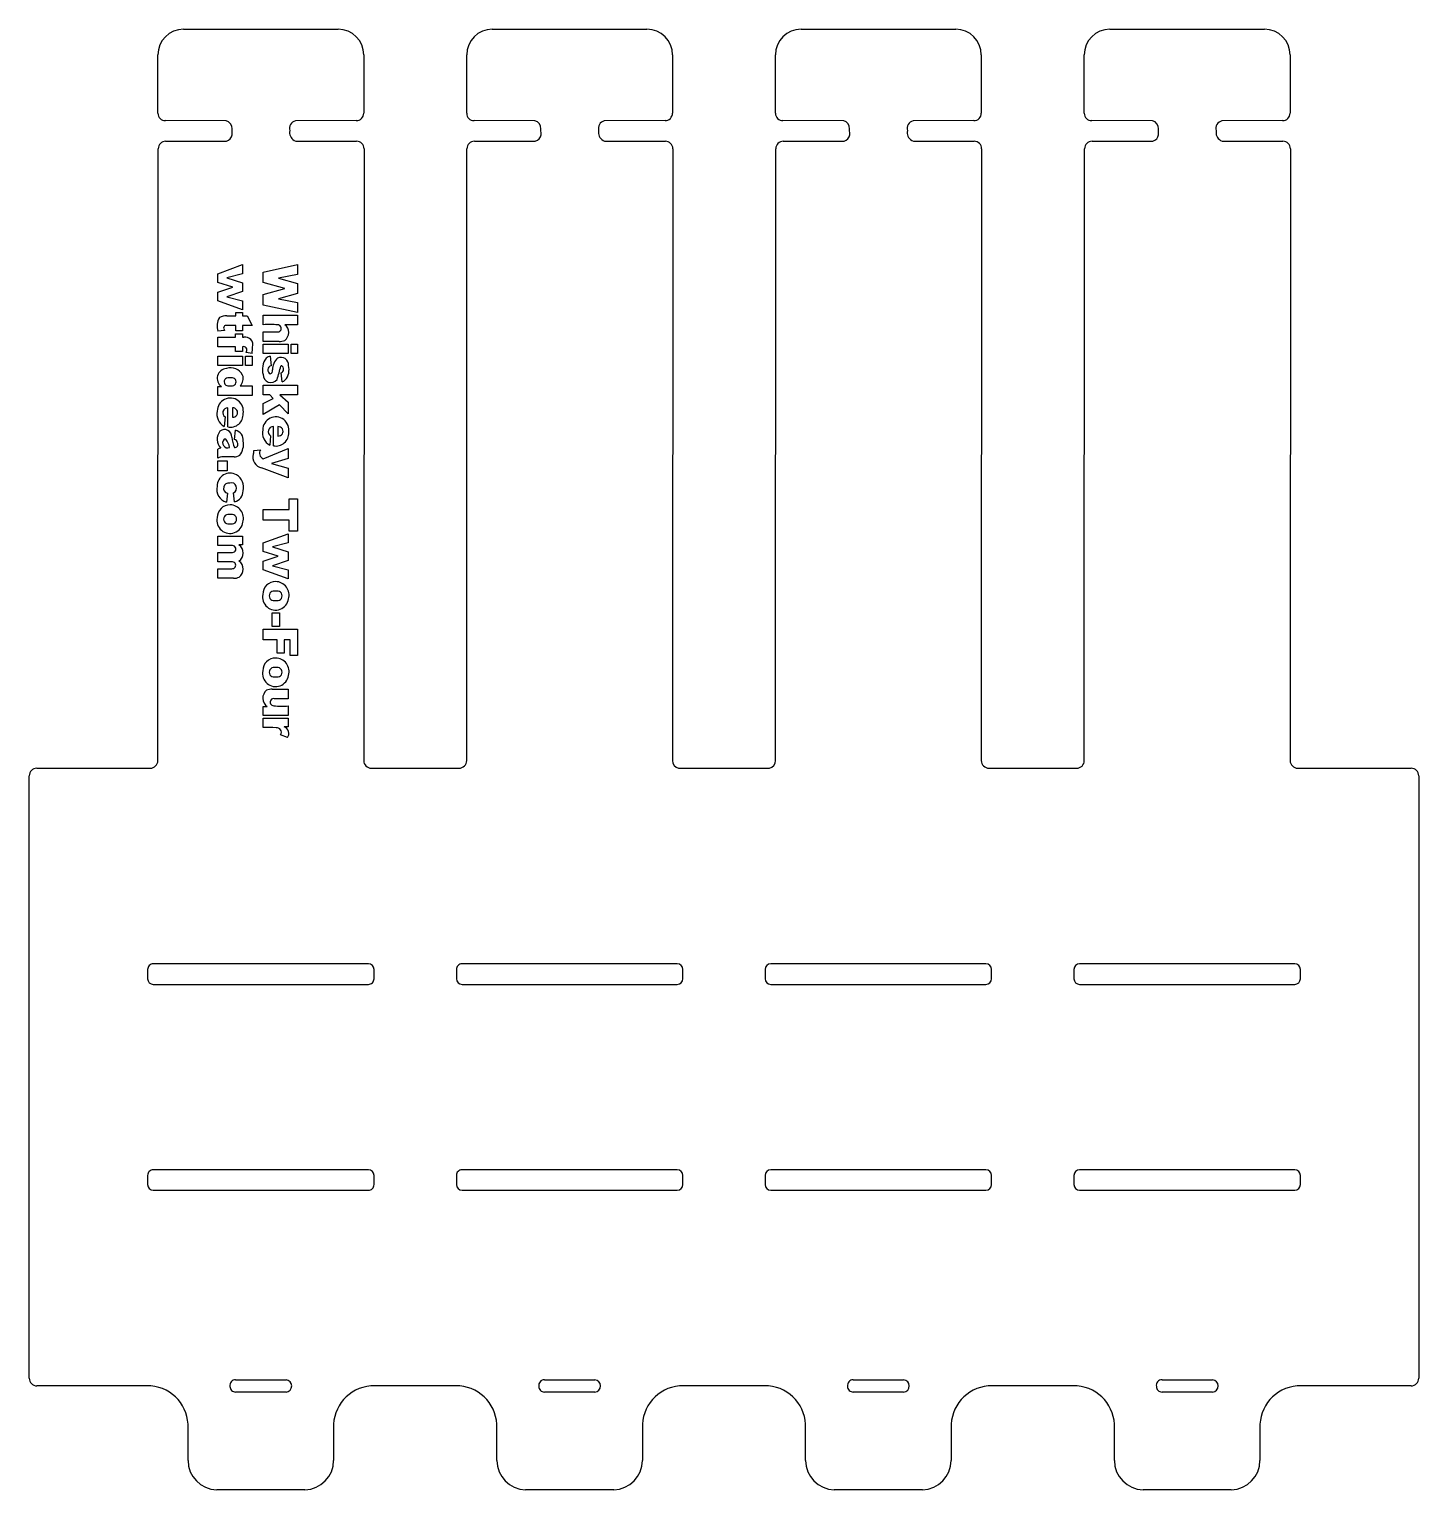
# Model space of a CAD drawing. Extents: x -43.3 to -1.6, y 5.7 to 46.2.
# Drawn here: x -42.53 to -35.78, y 23.22 to 30.31 of the extents above; entities that cross this region are included whole.
import ezdxf

# ---------------------------------------------------------------- set-up
doc = ezdxf.new("R2010")
doc.units = 0
doc.linetypes.add('0', pattern=[0])
doc.layers.add('1', color=7, linetype='0')

msp = doc.modelspace()

# ---------------------------------------------------------------- linework, layer by layer
at = {"layer": '1'}
for p, q in [((-41.780445, 30.312983), (-41.029739, 30.312983)), ((-40.280445, 30.312983), (-39.529739, 30.312983)), ((-38.780445, 30.312983), (-38.029739, 30.312983)), ((-37.280449, 30.312983), (-36.529739, 30.312983)), ((-41.905094, 29.90518), (-41.905094, 30.188334)), ((-40.905094, 30.188334), (-40.905094, 29.90518)), ((-40.405094, 29.90518), (-40.405094, 30.188334)), ((-39.405094, 30.188334), (-39.405094, 29.90518)), ((-38.905094, 29.90518), (-38.905094, 30.188334)), ((-37.905094, 30.188334), (-37.905094, 29.90518)), ((-37.405094, 29.90518), (-37.405094, 30.188334)), ((-36.405094, 30.188334), (-36.405094, 29.90518)), ((-41.573513, 29.867956), (-41.868782, 29.868872)), ((-40.941402, 29.868872), (-41.236671, 29.867956)), ((-40.073513, 29.867956), (-40.368782, 29.868872)), ((-39.441402, 29.868872), (-39.736671, 29.867956)), ((-38.573513, 29.867956), (-38.868782, 29.868872)), ((-37.941406, 29.868872), (-38.236671, 29.867956)), ((-37.073517, 29.867956), (-37.368782, 29.868872)), ((-36.441406, 29.868872), (-36.736671, 29.867956)), ((-41.543716, 29.800028), (-41.544727, 29.829168)), ((-40.043716, 29.800028), (-40.044727, 29.829168)), ((-38.543716, 29.800028), (-38.544727, 29.829168)), ((-37.043716, 29.800028), (-37.044727, 29.829168)), ((-41.90509, 26.76071), (-41.903568, 29.732718)), ((-41.867256, 29.769026), (-41.571987, 29.769941)), ((-41.242821, 29.772623), (-41.235146, 29.769941)), ((-41.235146, 29.769941), (-40.939877, 29.769026)), ((-40.903568, 29.732718), (-40.90509, 26.76071)), ((-40.40509, 26.76071), (-40.403568, 29.732718)), ((-40.367256, 29.769026), (-40.071987, 29.769941)), ((-39.742821, 29.772623), (-39.735146, 29.769941)), ((-39.735146, 29.769941), (-39.439877, 29.769026)), ((-39.403568, 29.732718), (-39.40509, 26.76071)), ((-38.90509, 26.76071), (-38.903568, 29.732718)), ((-38.867256, 29.769026), (-38.571987, 29.769941)), ((-38.242821, 29.772623), (-38.235146, 29.769941)), ((-38.235146, 29.769941), (-37.93988, 29.769026)), ((-37.903568, 29.732718), (-37.90509, 26.76071)), ((-37.40509, 26.76071), (-37.403568, 29.732718)), ((-37.367256, 29.769026), (-37.071991, 29.769941)), ((-36.742821, 29.772623), (-36.735146, 29.769941)), ((-36.735146, 29.769941), (-36.43988, 29.769026)), ((-36.403568, 29.732718), (-36.40509, 26.76071)), ((-41.614204, 29.124952), (-41.493423, 29.16976)), ((-41.493423, 29.16976), (-41.493423, 29.124952)), ((-41.393101, 29.132685), (-41.226372, 29.169764)), ((-41.226372, 29.169764), (-41.226372, 29.120855)), ((-41.614204, 29.083555), (-41.614204, 29.124952)), ((-41.493423, 29.124952), (-41.569511, 29.105505)), ((-41.569511, 29.105505), (-41.493423, 29.080938)), ((-41.393101, 29.08219), (-41.393101, 29.132685)), ((-41.226372, 29.120855), (-41.319515, 29.103228)), ((-41.319515, 29.103228), (-41.226372, 29.077524)), ((-41.541534, 29.0599), (-41.614204, 29.083555)), ((-41.614204, 29.035444), (-41.541534, 29.0599)), ((-41.614204, 28.994276), (-41.614204, 29.035444)), ((-41.493423, 29.039198), (-41.569511, 29.013723)), ((-41.493423, 29.080938), (-41.493423, 29.039198)), ((-41.288128, 29.053076), (-41.393101, 29.08219)), ((-41.393101, 29.023848), (-41.288128, 29.053076)), ((-41.393101, 28.973349), (-41.393101, 29.023848)), ((-41.226372, 29.028734), (-41.319515, 29.00292)), ((-41.226372, 29.077524), (-41.226372, 29.028734)), ((-41.493423, 28.949808), (-41.614204, 28.994276)), ((-41.569511, 29.013723), (-41.493423, 28.994276)), ((-41.493423, 28.994276), (-41.493423, 28.949808)), ((-41.226372, 28.936617), (-41.393101, 28.973349)), ((-41.319515, 29.00292), (-41.226372, 28.985292)), ((-41.226372, 28.985292), (-41.226372, 28.936617)), ((-41.527203, 28.873728), (-41.57008, 28.873728)), ((-41.56974, 28.92013), (-41.527203, 28.92013)), ((-41.527203, 28.92013), (-41.527203, 28.937189)), ((-41.527203, 28.937189), (-41.493423, 28.937189)), ((-41.527203, 28.848253), (-41.527203, 28.873728)), ((-41.493423, 28.937189), (-41.493423, 28.92013)), ((-41.493423, 28.92013), (-41.471249, 28.92013)), ((-41.447479, 28.873728), (-41.493423, 28.873728)), ((-41.493423, 28.873728), (-41.493423, 28.848253)), ((-41.471249, 28.92013), (-41.447479, 28.873728)), ((-41.393101, 28.877707), (-41.393101, 28.923998)), ((-41.393101, 28.923998), (-41.226372, 28.923998)), ((-41.226372, 28.877707), (-41.287785, 28.877707)), ((-41.226372, 28.923998), (-41.226372, 28.877707)), ((-41.614204, 28.770243), (-41.614204, 28.816641)), ((-41.614204, 28.816641), (-41.527317, 28.816641)), ((-41.581226, 28.849958), (-41.613182, 28.846548)), ((-41.58252, 28.854307), (-41.581226, 28.849958)), ((-41.527317, 28.816641), (-41.527317, 28.833929)), ((-41.527317, 28.833929), (-41.493423, 28.833929)), ((-41.493423, 28.848253), (-41.527203, 28.848253)), ((-41.493423, 28.833929), (-41.493423, 28.816641)), ((-41.493423, 28.816641), (-41.487965, 28.816641)), ((-41.393101, 28.796278), (-41.393101, 28.842794)), ((-41.393101, 28.842794), (-41.326679, 28.842794)), ((-41.527317, 28.770243), (-41.614204, 28.770243)), ((-41.527317, 28.748178), (-41.527317, 28.770243)), ((-41.493423, 28.748178), (-41.527317, 28.748178)), ((-41.493423, 28.770243), (-41.493423, 28.748178)), ((-41.475456, 28.743402), (-41.474857, 28.747351)), ((-41.447479, 28.738283), (-41.475456, 28.743402)), ((-41.316334, 28.796278), (-41.393101, 28.796278)), ((-41.393101, 28.737371), (-41.393101, 28.783659)), ((-41.393101, 28.783659), (-41.272316, 28.783659)), ((-41.272316, 28.737371), (-41.393101, 28.737371)), ((-41.272316, 28.783659), (-41.272316, 28.737371)), ((-41.257874, 28.737371), (-41.257874, 28.783659)), ((-41.257874, 28.783659), (-41.226372, 28.783659)), ((-41.226372, 28.737371), (-41.257874, 28.737371)), ((-41.226372, 28.783659), (-41.226372, 28.737371)), ((-41.614204, 28.679377), (-41.614204, 28.725664)), ((-41.614204, 28.725664), (-41.493423, 28.725664)), ((-41.493423, 28.679377), (-41.614204, 28.679377)), ((-41.493423, 28.725664), (-41.493423, 28.679377)), ((-41.478981, 28.679377), (-41.478981, 28.725664)), ((-41.478981, 28.725664), (-41.447479, 28.725664)), ((-41.447479, 28.679377), (-41.478981, 28.679377)), ((-41.447479, 28.725664), (-41.447479, 28.679377)), ((-41.359665, 28.724752), (-41.355343, 28.678808)), ((-41.306313, 28.677732), (-41.308548, 28.676214)), ((-41.303593, 28.678236), (-41.306313, 28.677732)), ((-41.554497, 28.62047), (-41.560097, 28.620245)), ((-41.548538, 28.620253), (-41.554497, 28.62047)), ((-41.301888, 28.600447), (-41.306213, 28.644346)), ((-41.614204, 28.533808), (-41.614204, 28.577139)), ((-41.614204, 28.577139), (-41.596352, 28.577139)), ((-41.447479, 28.533808), (-41.614204, 28.533808)), ((-41.559402, 28.580446), (-41.553474, 28.58021)), ((-41.553474, 28.58021), (-41.548077, 28.58045)), ((-41.505253, 28.580553), (-41.447479, 28.580553)), ((-41.447479, 28.580553), (-41.447479, 28.533808)), ((-41.393101, 28.536425), (-41.393101, 28.583735)), ((-41.393101, 28.583735), (-41.226372, 28.583735)), ((-41.36171, 28.536425), (-41.393101, 28.536425)), ((-41.393101, 28.49457), (-41.34465, 28.519022)), ((-41.34465, 28.519022), (-41.36171, 28.536425)), ((-41.226372, 28.536421), (-41.312351, 28.536421)), ((-41.312351, 28.536421), (-41.272316, 28.501848)), ((-41.226372, 28.583735), (-41.226372, 28.536421)), ((-41.565304, 28.3813), (-41.565304, 28.474108)), ((-41.543125, 28.473989), (-41.543125, 28.428385)), ((-41.393101, 28.442369), (-41.393101, 28.49457)), ((-41.314625, 28.488203), (-41.393101, 28.442369)), ((-41.272316, 28.444872), (-41.314625, 28.488203)), ((-41.272316, 28.501848), (-41.272316, 28.444872)), ((-41.578724, 28.429525), (-41.582932, 28.383917)), ((-41.344196, 28.289862), (-41.344196, 28.382666)), ((-41.322018, 28.382551), (-41.322018, 28.336946)), ((-41.581444, 28.322042), (-41.583797, 28.321329)), ((-41.578835, 28.322283), (-41.581444, 28.322042)), ((-41.575768, 28.321852), (-41.578835, 28.322283)), ((-41.532547, 28.320803), (-41.527885, 28.365042)), ((-41.357616, 28.338083), (-41.361824, 28.292479)), ((-41.614204, 28.229589), (-41.614204, 28.273035)), ((-41.535164, 28.235392), (-41.588505, 28.235392)), ((-41.439388, 28.267008), (-41.407089, 28.270647)), ((-41.393101, 28.226522), (-41.272316, 28.277243)), ((-41.272316, 28.277243), (-41.272316, 28.228338)), ((-41.614204, 28.167501), (-41.614204, 28.216974)), ((-41.614204, 28.216974), (-41.567806, 28.216974)), ((-41.567806, 28.167501), (-41.614204, 28.167501)), ((-41.567806, 28.216974), (-41.567806, 28.167501)), ((-41.272316, 28.134741), (-41.401402, 28.182619)), ((-41.272316, 28.228338), (-41.352726, 28.203432)), ((-41.352726, 28.203432), (-41.272316, 28.180346)), ((-41.272316, 28.180346), (-41.272316, 28.134741)), ((-41.567009, 28.059237), (-41.572014, 28.015223)), ((-41.532207, 28.017611), (-41.538006, 28.061171)), ((-41.26754, 27.979448), (-41.26754, 28.031992)), ((-41.26754, 28.031992), (-41.226372, 28.031992)), ((-41.226372, 28.031992), (-41.226372, 27.875383)), ((-41.554043, 27.956202), (-41.559193, 27.956022)), ((-41.548962, 27.956018), (-41.554043, 27.956202)), ((-41.393101, 27.927927), (-41.393101, 27.979448)), ((-41.393101, 27.979448), (-41.26754, 27.979448)), ((-41.558941, 27.910547), (-41.553589, 27.910368)), ((-41.553589, 27.910368), (-41.54858, 27.910551)), ((-41.26754, 27.927927), (-41.393101, 27.927927)), ((-41.26754, 27.875383), (-41.26754, 27.927927)), ((-41.614204, 27.804834), (-41.614204, 27.851236)), ((-41.614204, 27.851236), (-41.493423, 27.851236)), ((-41.493423, 27.851236), (-41.493423, 27.80802)), ((-41.393101, 27.817957), (-41.272316, 27.862764)), ((-41.393101, 27.77656), (-41.393101, 27.817957)), ((-41.272316, 27.817957), (-41.348404, 27.79851)), ((-41.272316, 27.862764), (-41.272316, 27.817957)), ((-41.226372, 27.875383), (-41.26754, 27.875383)), ((-41.552567, 27.804834), (-41.614204, 27.804834)), ((-41.614204, 27.725679), (-41.614204, 27.772078)), ((-41.614204, 27.772078), (-41.547672, 27.772078)), ((-41.547371, 27.804628), (-41.552567, 27.804834)), ((-41.493423, 27.80802), (-41.511051, 27.80802)), ((-41.320427, 27.752905), (-41.393101, 27.77656)), ((-41.393101, 27.728453), (-41.320427, 27.752905)), ((-41.348404, 27.79851), (-41.272316, 27.773943)), ((-41.272316, 27.773943), (-41.272316, 27.732206)), ((-41.551884, 27.725679), (-41.614204, 27.725679)), ((-41.614204, 27.646296), (-41.614204, 27.692698)), ((-41.614204, 27.692698), (-41.545399, 27.692698)), ((-41.546936, 27.725477), (-41.551884, 27.725679)), ((-41.393101, 27.687281), (-41.393101, 27.728453)), ((-41.272316, 27.642813), (-41.393101, 27.687281)), ((-41.272316, 27.732206), (-41.348404, 27.706728)), ((-41.348404, 27.706728), (-41.272316, 27.687281)), ((-41.272316, 27.687281), (-41.272316, 27.642813)), ((-41.538345, 27.646296), (-41.614204, 27.646296)), ((-41.332939, 27.583796), (-41.338085, 27.583609)), ((-41.337837, 27.538141), (-41.332481, 27.537962)), ((-41.327854, 27.583609), (-41.332939, 27.583796)), ((-41.332481, 27.537962), (-41.327473, 27.538141)), ((-41.350224, 27.411497), (-41.350224, 27.478827)), ((-41.350224, 27.478827), (-41.3144, 27.478827)), ((-41.3144, 27.478827), (-41.3144, 27.411497)), ((-41.393101, 27.347132), (-41.393101, 27.398882)), ((-41.393101, 27.398882), (-41.226372, 27.398882)), ((-41.3144, 27.411497), (-41.350224, 27.411497)), ((-41.226372, 27.398882), (-41.226372, 27.271502)), ((-41.324978, 27.347132), (-41.393101, 27.347132)), ((-41.324978, 27.282534), (-41.324978, 27.347132)), ((-41.262196, 27.347132), (-41.291313, 27.347132)), ((-41.291313, 27.347132), (-41.291313, 27.282534)), ((-41.262196, 27.271502), (-41.262196, 27.347132)), ((-41.291313, 27.282534), (-41.324978, 27.282534)), ((-41.226372, 27.271502), (-41.262196, 27.271502)), ((-41.332939, 27.212481), (-41.338085, 27.212297)), ((-41.327854, 27.212297), (-41.332939, 27.212481)), ((-41.349201, 27.107515), (-41.272316, 27.107515)), ((-41.337837, 27.166826), (-41.332481, 27.166651)), ((-41.332481, 27.166651), (-41.327473, 27.166826)), ((-41.272316, 27.107515), (-41.272316, 27.060999)), ((-41.272316, 27.060999), (-41.338737, 27.060999)), ((-41.393101, 26.979795), (-41.393101, 27.023012)), ((-41.393101, 27.023012), (-41.373539, 27.023012)), ((-41.272316, 26.979795), (-41.393101, 26.979795)), ((-41.393101, 26.967176), (-41.272316, 26.96718)), ((-41.393101, 26.920664), (-41.393101, 26.967176)), ((-41.272316, 27.026083), (-41.272316, 26.979795)), ((-41.272316, 26.96718), (-41.272316, 26.923849)), ((-41.272316, 26.923849), (-41.292107, 26.923849)), ((-41.275959, 26.872099), (-41.308937, 26.886431)), ((-42.53009, 23.76071), (-42.53009, 26.686224)), ((-42.492847, 26.723467), (-41.942333, 26.723467)), ((-40.867847, 26.723467), (-40.442333, 26.723467)), ((-37.867851, 26.723467), (-37.442337, 26.723467)), ((-36.367847, 26.723467), (-35.817337, 26.723467)), ((-35.78009, 26.68622), (-35.78009, 23.76071)), ((-40.882732, 25.773466), (-41.927448, 25.773462)), ((-39.382732, 25.773466), (-40.427448, 25.773462)), ((-37.882736, 25.773466), (-38.927448, 25.773466)), ((-36.382736, 25.773466), (-37.427452, 25.773466)), ((-41.95509, 25.745821), (-41.955093, 25.701113)), ((-40.855091, 25.701113), (-40.855087, 25.745821)), ((-40.45509, 25.745821), (-40.455093, 25.701113)), ((-39.355091, 25.701113), (-39.355091, 25.745821)), ((-38.95509, 25.745821), (-38.95509, 25.701113)), ((-37.855095, 25.701113), (-37.855091, 25.745821)), ((-37.455093, 25.745821), (-37.455093, 25.701113)), ((-36.355095, 25.701113), (-36.355095, 25.745821)), ((-41.927448, 25.673468), (-40.882732, 25.673471)), ((-40.427448, 25.673468), (-39.382732, 25.673468)), ((-38.927448, 25.673468), (-37.882736, 25.673468)), ((-37.427452, 25.673468), (-36.382736, 25.673468)), ((-40.882732, 24.773466), (-41.927448, 24.773462)), ((-39.382732, 24.773466), (-40.427448, 24.773462)), ((-37.882736, 24.773466), (-38.927448, 24.773466)), ((-36.382736, 24.773466), (-37.427452, 24.773466)), ((-41.95509, 24.745821), (-41.955093, 24.701113)), ((-40.855091, 24.701113), (-40.855087, 24.745821)), ((-40.45509, 24.745821), (-40.455093, 24.701113)), ((-39.355091, 24.701113), (-39.355091, 24.745821)), ((-38.95509, 24.745821), (-38.95509, 24.701113)), ((-37.855095, 24.701113), (-37.855091, 24.745821)), ((-37.455093, 24.745821), (-37.455093, 24.701113)), ((-36.355095, 24.701113), (-36.355095, 24.745821)), ((-41.927448, 24.673468), (-40.882732, 24.673471)), ((-40.427448, 24.673468), (-39.382732, 24.673468)), ((-38.927448, 24.673468), (-37.882736, 24.673468)), ((-37.427452, 24.673468), (-36.382736, 24.673468)), ((-41.938892, 23.723467), (-42.492847, 23.723467)), ((-41.527405, 23.753466), (-41.282486, 23.753466)), ((-40.438892, 23.723467), (-40.871288, 23.723467)), ((-40.027405, 23.753466), (-39.782486, 23.753466)), ((-38.938892, 23.723467), (-39.371288, 23.723467)), ((-38.527409, 23.753466), (-38.28249, 23.753466)), ((-37.438896, 23.723467), (-37.871288, 23.723467)), ((-37.027409, 23.753466), (-36.78249, 23.753466)), ((-35.817337, 23.723467), (-36.371288, 23.723467)), ((-41.282486, 23.693464), (-41.527405, 23.693464)), ((-39.782486, 23.693464), (-40.027405, 23.693464)), ((-38.28249, 23.693464), (-38.527409, 23.693464)), ((-36.78249, 23.693464), (-37.027409, 23.693464)), ((-41.758621, 23.361727), (-41.758621, 23.517809)), ((-41.051559, 23.517809), (-41.051559, 23.361727)), ((-40.258621, 23.361727), (-40.258621, 23.517809)), ((-39.551559, 23.517809), (-39.551559, 23.361727)), ((-38.758621, 23.361727), (-38.758621, 23.517809)), ((-38.051559, 23.517809), (-38.051559, 23.361727)), ((-37.258621, 23.361727), (-37.258621, 23.517809)), ((-36.551559, 23.517809), (-36.551559, 23.361727)), ((-41.191006, 23.218908), (-41.619175, 23.218908)), ((-39.691006, 23.218908), (-40.119175, 23.218908)), ((-38.191006, 23.218908), (-38.619175, 23.218908)), ((-36.691006, 23.218908), (-37.119179, 23.218908))]:
    msp.add_line(p, q, dxfattribs=at)
for centre, radius, start, end in [((-41.780445, 30.188334), 0.124649, 89.999997, 179.999995), ((-41.029743, 30.188334), 0.124649, 0, 89.998244), ((-40.280441, 30.188328), 0.124653, 90.001751, 179.997365), ((-39.529743, 30.188334), 0.124649, 0, 89.998244), ((-38.780441, 30.188328), 0.124653, 90.001751, 179.997365), ((-38.029747, 30.188328), 0.124655, 0.00263, 89.996491), ((-37.280441, 30.188328), 0.124653, 90.003504, 179.997365), ((-36.529747, 30.188328), 0.124655, 0.00263, 89.996491), ((-41.868782, 29.905186), 0.036314, -179.990966, -89.999997), ((-41.582378, 29.831301), 0.037711, -3.241556, 76.403726), ((-41.227806, 29.831295), 0.037718, 103.594226, -163.492239), ((-40.941395, 29.905172), 0.036301, -90.012039, 0.012042), ((-40.368774, 29.905191), 0.03632, -179.981941, -90.012033), ((-40.082378, 29.831301), 0.037711, -3.241556, 76.403726), ((-39.727806, 29.831295), 0.037718, 103.594226, -163.492239), ((-39.441395, 29.905172), 0.036301, -90.012039, 0.012042), ((-38.868774, 29.905191), 0.03632, -179.981941, -90.012033), ((-38.582378, 29.831301), 0.037711, -3.241556, 76.403726), ((-38.227806, 29.831295), 0.037718, 103.594226, -163.492239), ((-37.941402, 29.90518), 0.036308, -90.006017, 0), ((-37.368774, 29.905191), 0.03632, -179.981941, -90.012033), ((-37.082378, 29.831301), 0.037711, -3.241556, 76.409359), ((-36.727806, 29.831295), 0.037718, 103.594226, -163.492239), ((-36.441402, 29.90518), 0.036308, -90.006017, 0), ((-41.580853, 29.806597), 0.037712, -76.403726, -10.031145), ((-41.221931, 29.810476), 0.043235, 166.488532, -118.892073), ((-40.080853, 29.806597), 0.037712, -76.403726, -10.031145), ((-39.721931, 29.810476), 0.043235, 166.488532, -118.892073), ((-38.580853, 29.806597), 0.037712, -76.403726, -10.031145), ((-38.221931, 29.810476), 0.043235, 166.488532, -118.892073), ((-37.08086, 29.806604), 0.037721, -76.400818, -10.040538), ((-36.721931, 29.810476), 0.043235, 166.488532, -118.892073), ((-41.867249, 29.732704), 0.03632, 90.012033, 179.978933), ((-40.939869, 29.732725), 0.036301, -0.012042, 90.012039), ((-40.367249, 29.732704), 0.03632, 90.012033, 179.978933), ((-39.439869, 29.732725), 0.036301, -0.012042, 90.012039), ((-38.867249, 29.732704), 0.03632, 90.012033, 179.978933), ((-37.939869, 29.732725), 0.036301, -0.012042, 90.01806), ((-37.367256, 29.732712), 0.036312, 89.999997, 179.990966), ((-36.439869, 29.732725), 0.036301, -0.012042, 90.01806), ((-41.545578, 28.872047), 0.07225, 146.060318, -159.333127), ((-41.576385, 28.864313), 0.056211, 83.210655, 121.216485), ((-41.57362, 28.862299), 0.011965, 72.789823, -138.063026), ((-41.361988, 28.569685), 0.309589, 82.863072, 95.767773), ((-41.322853, 28.859625), 0.01726, -102.807631, 92.229364), ((-41.317909, 28.840099), 0.048185, -52.599835, 51.304062), ((-41.48074, 28.779812), 0.037531, -16.282567, 101.099211), ((-41.487991, 28.755672), 0.015548, -32.358527, 110.446643), ((-41.794037, 28.784822), 0.349669, -7.648506, -2.546109), ((-41.313557, 28.854345), 0.058134, -92.738111, -64.623779), ((-41.568619, 28.616699), 0.048313, 93.490121, -125.031488), ((-41.551174, 28.603231), 0.064976, 27.648245, 108.28496), ((-41.303631, 28.66003), 0.093534, 144.025108, -165.127207), ((-41.350574, 28.681816), 0.043888, 101.954059, 130.927551), ((-41.348751, 28.65797), 0.021856, 107.554174, -118.58013), ((-41.27594, 28.661356), 0.071942, 131.158199, -177.279898), ((-41.768795, 28.765678), 0.468862, -19.212211, -11.000147), ((-41.307144, 28.682636), 0.036636, -5.152569, 116.147471), ((-41.312912, 28.661909), 0.018797, -69.122773, 60.292614), ((-41.345036, 28.658953), 0.077124, -40.156811, 15.332667), ((-41.562901, 28.60029), 0.020151, 82.001814, -80.0027), ((-41.545498, 28.600386), 0.020102, -97.370465, 98.699041), ((-41.540066, 28.615915), 0.049623, -45.448489, 20.609657), ((-41.355808, 28.635374), 0.038225, 179.027907, -38.862527), ((-41.364475, 28.65489), 0.016956, -71.899298, 10.369415), ((-41.321766, 28.654848), 0.057919, -69.927586, -51.984353), ((-41.553257, 28.457779), 0.063546, -10.89475, 179.592392), ((-41.55048, 28.443581), 0.067917, 167.542918, -118.542139), ((-41.565735, 28.449926), 0.024185, 88.978742, -122.484358), ((-41.541, 28.451191), 0.022905, -95.322719, 95.323604), ((-41.552765, 28.442045), 0.062026, -101.66307, 3.441369), ((-41.33215, 28.366337), 0.063546, -10.89475, 179.588953), ((-41.344627, 28.358484), 0.024185, 88.978742, -122.484358), ((-41.319897, 28.359749), 0.022901, -95.314101, 95.314985), ((-41.553055, 28.321831), 0.063777, 142.219842, -136.637127), ((-41.581429, 28.333563), 0.035112, -4.492759, 128.865893), ((-41.565327, 28.304312), 0.025115, 137.345207, -70.359638), ((-41.627625, 28.273157), 0.071136, 6.051784, 43.19862), ((-41.297504, 28.367889), 0.251667, -171.528019, -159.719314), ((-41.536259, 28.303713), 0.017488, 3.451595, 77.746375), ((-41.537266, 28.319267), 0.046731, -8.09736, 78.419923), ((-41.572735, 28.295862), 0.083443, -38.604173, 11.630993), ((-41.329372, 28.352142), 0.067917, 167.542918, -118.542139), ((-41.331657, 28.350601), 0.06202, -101.664138, 3.443339), ((-41.596741, 28.245789), 0.032363, 94.753263, 122.657921), ((-41.591457, 28.188654), 0.046831, 86.385234, 119.060041), ((-41.535923, 28.287514), 0.052128, -89.165581, -56.992566), ((-41.532288, 28.29645), 0.015845, -94.63992, 31.654489), ((-41.39188, 28.233578), 0.051845, 162.912299, -100.582748), ((-40.998112, 28.208117), 0.445189, 172.398409, 174.755206), ((-41.381435, 28.254499), 0.030313, 147.811946, -112.631508), ((-41.554684, 28.076925), 0.06409, 165.209392, -105.688219), ((-41.554462, 28.09466), 0.062205, 59.972707, -178.735005), ((-41.560585, 28.08386), 0.025446, 78.779345, -104.621594), ((-41.548012, 28.084553), 0.025433, -66.832439, 107.436295), ((-41.558281, 28.088648), 0.069322, -15.10994, 59.726767), ((-41.546646, 28.070988), 0.055296, -74.863615, -0.424918), ((-41.554756, 27.940659), 0.061948, 89.446057, -179.910024), ((-41.562641, 27.933264), 0.023018, 81.383781, -80.749962), ((-41.554802, 27.936869), 0.065739, -16.387476, 89.438097), ((-41.545506, 27.933313), 0.022969, -97.692736, 98.653562), ((-41.554585, 27.927385), 0.063501, 168.024475, -8.206037), ((-41.543201, 27.788311), 0.016838, -105.397995, 104.333686), ((-41.538418, 27.768839), 0.047792, -55.0668, 55.0668), ((-41.54351, 27.709213), 0.016623, -96.522412, 101.894073), ((-41.539215, 27.690336), 0.048368, -52.691771, 54.388252), ((-41.535358, 27.706472), 0.060251, -92.84157, -65.003924), ((-41.333633, 27.568235), 0.061961, 89.460286, -179.922392), ((-41.333687, 27.564463), 0.065733, -16.392542, 89.444714), ((-41.333477, 27.554977), 0.0635, 168.026159, -8.208232), ((-41.341541, 27.560856), 0.023014, 81.362866, -80.739827), ((-41.324398, 27.560904), 0.022969, -97.692736, 98.653562), ((-41.333649, 27.196938), 0.061948, 89.446057, -179.910024), ((-41.333687, 27.193151), 0.065733, -16.392542, 89.444714), ((-41.333477, 27.183664), 0.063501, 168.024475, -8.206037), ((-41.341537, 27.189543), 0.023015, 81.372968, -80.748436), ((-41.324398, 27.189589), 0.022969, -97.692736, 98.653562), ((-41.347164, 27.063673), 0.048464, 127.789939, -122.969605), ((-41.351974, 27.049568), 0.058013, 87.259978, 115.403248), ((-41.342659, 27.044186), 0.017265, 76.871112, -87.8351), ((-41.303455, 27.331551), 0.30705, -97.212731, -84.179371), ((-41.370049, 26.546761), 0.374613, 84.038113, 93.527982), ((-41.326756, 26.898359), 0.021443, -33.800321, 101.79573), ((-41.301525, 26.892515), 0.032721, -38.605561, 73.270041), ((-41.942333, 26.76071), 0.037243, -89.999997, 0), ((-40.867847, 26.76071), 0.037243, 179.999995, -89.999997), ((-40.442333, 26.76071), 0.037243, -89.999997, 0), ((-39.367847, 26.76071), 0.037243, 179.999995, -102.854729), ((-38.942333, 26.76071), 0.037242, -77.145266, 0), ((-37.867847, 26.76071), 0.037243, 179.999995, -90.005866), ((-37.442333, 26.76071), 0.037243, -90.005866, 0), ((-36.367847, 26.76071), 0.037243, 179.999995, -89.999997), ((-42.492847, 26.686224), 0.037243, 89.999997, 179.999995), ((-39.15509, 53.078495), 26.355021, -90.48055, -89.519445), ((-35.817333, 26.686224), 0.037243, -0.005869, 90.005866), ((-41.927452, 25.745825), 0.027637, 89.992089, -179.992087), ((-40.882736, 25.745817), 0.027649, 0.007905, 89.992092), ((-40.427452, 25.745825), 0.027637, 89.992089, -179.992087), ((-39.382736, 25.745821), 0.027645, 0, 89.992091), ((-38.927444, 25.745821), 0.027645, 90.007904, 179.999995), ((-37.88274, 25.745817), 0.027649, 0.007905, 89.992092), ((-37.427448, 25.745821), 0.027645, 90.007904, 179.999995), ((-36.38274, 25.745821), 0.027645, 0, 89.992091), ((-41.927444, 25.701117), 0.027649, -179.99209, -90.007903), ((-40.882729, 25.701109), 0.027637, -90.007906, 0.007908), ((-40.427444, 25.701117), 0.027649, -179.99209, -90.007903), ((-39.382736, 25.701113), 0.027645, -89.992091, 0), ((-38.927444, 25.701113), 0.027645, 179.999995, -90.007904), ((-37.88274, 25.701113), 0.027645, -89.992091, 0), ((-37.427444, 25.701117), 0.027649, -179.99209, -90.015808), ((-36.38274, 25.701113), 0.027645, -89.992091, 0), ((-41.927452, 24.745825), 0.027637, 89.992089, -179.992087), ((-40.882736, 24.745817), 0.027649, 0.007905, 89.992092), ((-40.427452, 24.745825), 0.027637, 89.992089, -179.992087), ((-39.382736, 24.745821), 0.027645, 0, 89.992091), ((-38.927444, 24.745821), 0.027645, 90.007904, 179.999995), ((-37.88274, 24.745817), 0.027649, 0.007905, 89.992092), ((-37.427448, 24.745821), 0.027645, 90.007904, 179.999995), ((-36.38274, 24.745821), 0.027645, 0, 89.992091), ((-41.927444, 24.701117), 0.027649, -179.99209, -90.007903), ((-40.882729, 24.701109), 0.027637, -90.007906, 0.007908), ((-40.427444, 24.701117), 0.027649, -179.99209, -90.007903), ((-39.382736, 24.701113), 0.027645, -89.992091, 0), ((-38.927444, 24.701113), 0.027645, 179.999995, -90.007904), ((-37.88274, 24.701113), 0.027645, -89.992091, 0), ((-37.427444, 24.701117), 0.027649, -179.99209, -90.015808), ((-36.38274, 24.701113), 0.027645, -89.992091, 0), ((-42.492847, 23.76071), 0.037243, 179.999995, -89.999997), ((-41.955135, 23.527391), 0.196748, -2.791674, 85.264401), ((-41.526981, 23.725191), 0.028277, 90.857979, -171.481842), ((-41.527409, 23.721003), 0.027538, 179.999995, -89.992061), ((-41.284943, 23.723463), 0.030103, -85.318369, 85.318962), ((-40.855053, 23.527397), 0.196741, 94.733517, -177.206548), ((-40.455135, 23.527391), 0.196748, -2.791674, 85.264401), ((-40.026981, 23.725191), 0.028277, 90.857979, -171.481842), ((-40.027409, 23.721003), 0.027538, 179.999995, -89.992061), ((-39.784943, 23.723463), 0.030103, -85.318369, 85.318962), ((-39.355053, 23.527397), 0.196741, 94.733517, -177.206548), ((-38.955135, 23.527391), 0.196748, -2.791674, 85.264401), ((-38.526989, 23.725199), 0.028271, 90.85048, -171.46426), ((-38.527412, 23.720999), 0.027534, 179.992057, -89.99206), ((-38.284946, 23.723463), 0.030103, -85.318369, 85.318962), ((-37.855053, 23.527397), 0.196741, 94.733517, -177.206548), ((-37.455132, 23.527393), 0.196744, -2.792283, 85.26657), ((-37.026989, 23.725199), 0.028271, 90.85048, -171.46426), ((-37.027412, 23.720999), 0.027534, 179.992057, -89.99206), ((-36.784946, 23.723463), 0.030103, -85.318369, 85.318962), ((-36.355053, 23.527397), 0.196741, 94.733517, -177.206548), ((-35.817333, 23.76071), 0.037243, -90.005866, 0), ((-41.616058, 23.361437), 0.142563, 179.883478, -91.252659), ((-41.194118, 23.361435), 0.142559, -88.748852, 0.117287), ((-40.116058, 23.361437), 0.142563, 179.883478, -91.252659), ((-39.694118, 23.361435), 0.142559, -88.748852, 0.117287), ((-38.616058, 23.361437), 0.142563, 179.883478, -91.252659), ((-38.194118, 23.361435), 0.142559, -88.748852, 0.117287), ((-37.116058, 23.361437), 0.142563, 179.883478, -91.254192), ((-36.694118, 23.361435), 0.142559, -88.748852, 0.117287)]:
    msp.add_arc(centre, radius, start, end, dxfattribs=at)

doc.saveas('drawing.dxf')
